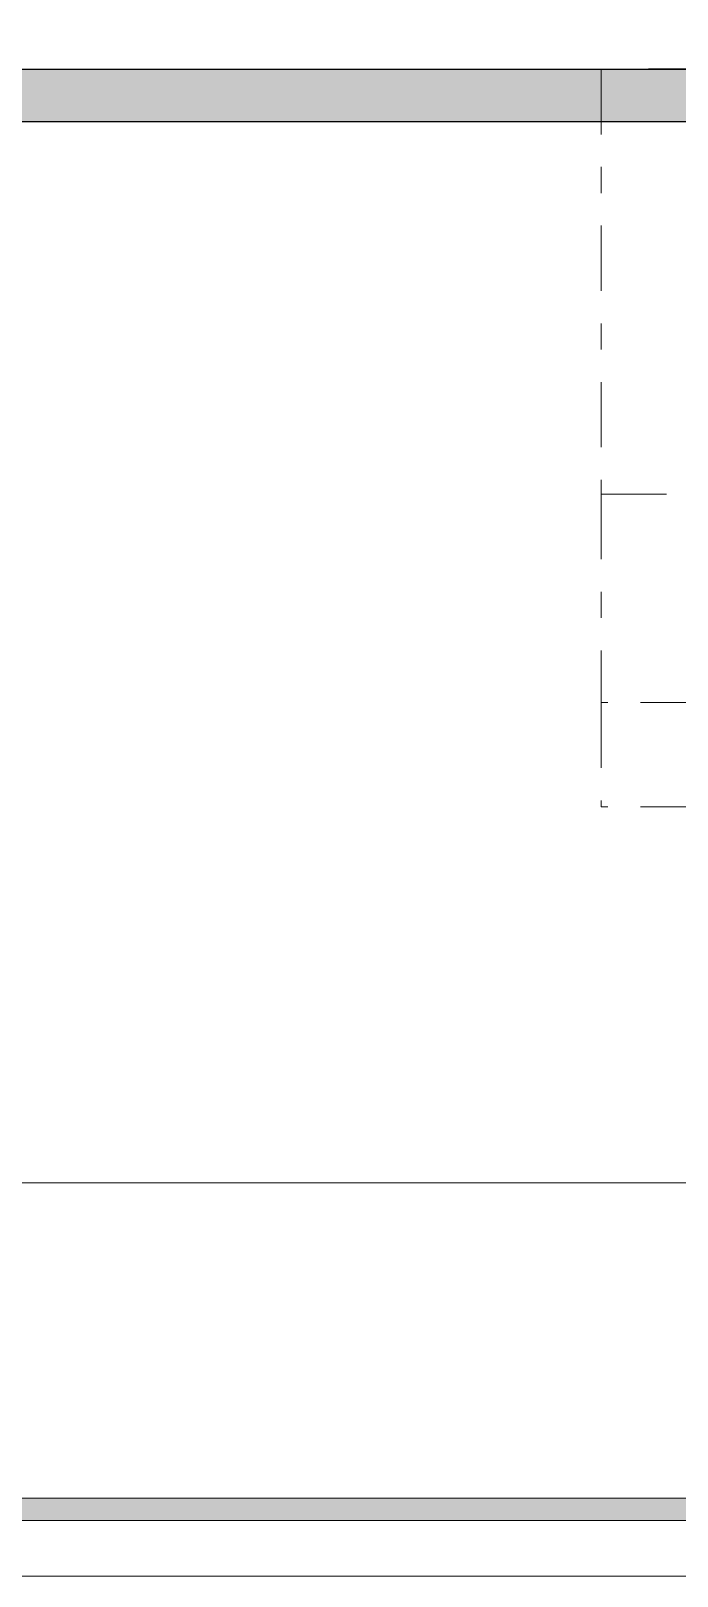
# Model space of a CAD drawing. Header units: metres. Extents: x 294 to 1101, y -498 to -355.
# Drawn here: x 572.47 to 574.95, y -492.8 to -486.87 of the extents above; entities that cross this region are included whole.
import ezdxf

# ---------------------------------------------------------------- set-up
doc = ezdxf.new("R2010")
doc.units = ezdxf.units.M
doc.linetypes.add('DASHDOT2', pattern=[0.5, 0.25, -0.125, 0, -0.125])
for name, color, linetype, lineweight in [('19-JARDINERIA', 80, 'Continuous', 0), ('roof', 16, 'DASHDOT2', 18), ('wall', 7, 'Continuous', 25)]:
    doc.layers.add(name, color=color, linetype=linetype, lineweight=lineweight)

msp = doc.modelspace()

# ---------------------------------------------------------------- hatches: boundary and pattern name
at = {"layer": '19-JARDINERIA'}
h = msp.add_hatch(color=251, dxfattribs=at)
h.paths.add_polyline_path([(536.3734, -492.5826), (585.8948, -492.5826), (585.8948, -457.5761), (536.3734, -457.5761)])
h.paths.add_polyline_path([(536.4588, -492.4972), (585.8094, -492.4972), (585.8094, -457.6615), (536.4588, -457.6615)], flags=16)
at = {"layer": 'wall'}
h = msp.add_hatch(color=256, dxfattribs=at)
h.dxf.hatch_style = 1
h.paths.add_polyline_path([(574.6618, -487.0147), (574.2036, -487.0147), (574.0186, -487.0147), (573.6618, -487.0147), (573.5033, -487.0147), (566.4283, -487.0147), (565.9777, -487.0147), (564.5777, -487.0147), (562.4362, -487.0147), (562.2202, -487.0147), (561.4362, -487.0147), (559.1292, -487.0147), (558.5069, -487.0147), (558.1812, -487.0147), (557.7954, -487.0147), (557.7596, -487.0147), (557.7553, -487.0147), (557.7509, -487.0147), (557.7467, -487.0147), (557.7428, -487.0147), (557.7391, -487.0147), (557.7385, -487.0147), (557.7331, -487.0147), (557.7281, -487.0147), (557.7234, -487.0147), (557.5649, -487.0147), (557.5621, -487.0147), (557.5596, -487.0147), (557.5572, -487.0147), (557.5551, -487.0147), (557.5532, -487.0147), (557.5516, -487.0147), (557.5501, -487.0147), (557.549, -487.0147), (557.5481, -487.0147), (557.5387, -487.0147), (557.5378, -487.0147), (557.5366, -487.0147), (557.5351, -487.0147), (557.5333, -487.0147), (557.5311, -487.0147), (557.5218, -487.0147), (557.521, -487.0147), (557.5199, -487.0147), (557.5184, -487.0147), (557.5165, -487.0147), (557.5143, -487.0147), (557.5118, -487.0147), (557.509, -487.0147), (557.5058, -487.0147), (557.5023, -487.0147), (557.4985, -487.0147), (556.1951, -487.0147), (556.0497, -487.0147), (556.0238, -487.0147), (555.8774, -487.0147), (555.8661, -487.0147), (555.6015, -487.0147), (555.5223, -487.0147), (555.5075, -487.0147), (555.4406, -487.0147), (555.4256, -487.0147), (555.41, -487.0147), (555.2682, -487.0147), (555.1843, -487.0147), (555.0963, -487.0147), (555.0075, -487.0147), (554.991, -487.0147), (554.9412, -487.0147), (554.9184, -487.0147), (554.8293, -487.0147), (554.8124, -487.0147), (554.7405, -487.0147), (554.6525, -487.0147), (554.6356, -487.0147), (554.5489, -487.0147), (554.4636, -487.0147), (554.3964, -487.0147), (554.3148, -487.0147), (554.2357, -487.0147), (554.1594, -487.0147), (554.1461, -487.0147), (554.002, -487.0147), (553.9502, -487.0147), (553.888, -487.0147), (553.83, -487.0147), (553.8251, -487.0147), (553.7739, -487.0147), (553.7275, -487.0147), (553.7113, -487.0147), (553.5728, -487.0147), (553.5411, -487.0147), (553.5217, -487.0147), (553.4718, -487.0147), (553.4569, -487.0147), (553.4395, -487.0147), (553.3121, -487.0147), (553.2112, -487.0147), (553.1909, -487.0147), (553.1503, -487.0147), (553.0982, -487.0147), (553.0765, -487.0147), (552.9694, -487.0147), (552.8699, -487.0147), (552.8217, -487.0147), (552.6202, -487.0147), (551.8041, -487.0147), (551.2315, -487.0147), (550.7061, -487.0147), (545.8506, -487.0147), (545.0027, -487.0147), (545.0027, -487.2147), (574.6618, -487.2147)])
h = msp.add_hatch(color=256, dxfattribs=at)
h.dxf.hatch_style = 1
h.paths.add_polyline_path([(580.7676, -487.2147), (580.7676, -487.0147), (580.4118, -487.0147), (575.4118, -487.0147), (574.6618, -487.0147), (574.6618, -487.2147)])

# ---------------------------------------------------------------- linework, layer by layer
for p, q in [((545.8506, -487.0147), (573.5618, -487.0147)), ((545.8506, -487.0147), (573.5618, -487.0147)), ((551.2315, -487.0147), (583.9309, -487.0147)), ((551.2315, -487.0147), (583.9309, -487.0147)), ((552.6202, -487.0147), (574.6618, -487.0147)), ((565.9777, -487.0147), (573.4618, -487.0147)), ((566.4283, -487.0147), (573.6618, -487.0147)), ((570.9197, -487.0147), (573.4618, -487.0147)), ((572.0036, -487.0147), (573.1384, -487.0147)), ((572.1384, -487.0147), (574.0733, -487.0147)), ((572.7356, -487.0147), (572.7636, -487.0147)), ((572.7636, -487.0147), (572.8036, -487.0147)), ((572.8036, -487.0147), (572.9029, -487.0147)), ((572.8036, -487.0147), (573.4733, -487.0147)), ((572.8036, -487.0147), (574.0733, -487.0147)), ((572.8148, -487.0147), (572.8373, -487.0147)), ((572.8373, -487.0147), (574.2466, -487.0147)), ((572.9029, -487.0147), (573.0002, -487.0147)), ((573.0002, -487.0147), (573.0953, -487.0147)), ((573.0953, -487.0147), (573.1876, -487.0147)), ((573.1384, -487.0147), (573.4733, -487.0147)), ((573.1876, -487.0147), (573.2768, -487.0147)), ((573.2618, -487.0147), (573.2624, -487.0147)), ((573.2624, -487.0147), (573.2641, -487.0147)), ((573.2641, -487.0147), (573.2671, -487.0147)), ((573.2671, -487.0147), (573.2712, -487.0147)), ((573.2712, -487.0147), (573.2765, -487.0147)), ((573.2765, -487.0147), (573.2828, -487.0147)), ((573.2768, -487.0147), (573.3626, -487.0147)), ((573.2828, -487.0147), (573.2903, -487.0147)), ((573.2903, -487.0147), (573.2989, -487.0147)), ((573.2989, -487.0147), (573.3085, -487.0147)), ((573.3085, -487.0147), (573.3191, -487.0147)), ((573.3191, -487.0147), (573.3306, -487.0147)), ((573.3306, -487.0147), (573.3431, -487.0147)), ((573.3431, -487.0147), (573.3564, -487.0147)), ((573.3564, -487.0147), (573.3706, -487.0147)), ((573.3626, -487.0147), (573.4447, -487.0147)), ((573.3706, -487.0147), (573.3854, -487.0147)), ((573.3854, -487.0147), (573.401, -487.0147)), ((573.401, -487.0147), (573.4173, -487.0147)), ((573.4173, -487.0147), (573.434, -487.0147)), ((573.434, -487.0147), (573.4513, -487.0147)), ((573.4447, -487.0147), (573.5227, -487.0147)), ((573.4513, -487.0147), (573.4691, -487.0147)), ((573.4691, -487.0147), (573.4872, -487.0147)), ((573.4733, -487.0147), (573.5033, -487.0147)), ((573.4733, -487.0147), (573.5033, -487.0147)), ((573.4872, -487.0147), (573.5056, -487.0147)), ((573.5033, -487.0147), (574.0733, -487.0147)), ((573.5033, -487.0147), (574.0733, -487.0147)), ((573.5056, -487.0147), (573.5242, -487.0147)), ((573.5227, -487.0147), (573.5963, -487.0147)), ((573.5242, -487.0147), (573.5429, -487.0147)), ((573.5429, -487.0147), (573.5618, -487.0147)), ((573.5618, -487.0147), (574.6618, -487.0147)), ((573.5618, -487.0147), (574.6618, -487.0147)), ((573.5963, -487.0147), (573.6653, -487.0147)), ((573.6618, -487.0147), (574.8436, -487.0147)), ((573.6653, -487.0147), (573.6926, -487.0147)), ((573.6926, -487.0147), (573.7293, -487.0147)), ((573.7293, -487.0147), (573.7881, -487.0147)), ((573.8186, -487.0147), (574.0186, -487.0147)), ((573.8186, -487.0147), (574.0186, -487.0147)), ((573.9618, -487.0147), (574.6618, -487.0147)), ((574.0181, -487.0147), (574.019, -487.0147)), ((574.0181, -487.0147), (574.019, -487.0147)), ((574.0186, -487.0147), (574.5036, -487.0147)), ((574.019, -487.0147), (574.0203, -487.0147)), ((574.019, -487.0147), (574.0204, -487.0147)), ((574.0204, -487.0147), (574.0228, -487.0147)), ((574.0205, -487.0147), (574.0229, -487.0147)), ((574.0228, -487.0147), (574.023, -487.0147)), ((574.0229, -487.0147), (574.0231, -487.0147)), ((574.0237, -487.0147), (574.0259, -487.0147)), ((574.0238, -487.0147), (574.0259, -487.0147)), ((574.0259, -487.0147), (574.0262, -487.0147)), ((574.0259, -487.0147), (574.0279, -487.0147)), ((574.0259, -487.0147), (574.0262, -487.0147)), ((574.0259, -487.0147), (574.0279, -487.0147)), ((574.0279, -487.0147), (574.0298, -487.0147)), ((574.0279, -487.0147), (574.0297, -487.0147)), ((574.0286, -487.0147), (574.0291, -487.0147)), ((574.0287, -487.0147), (574.0291, -487.0147)), ((574.0297, -487.0147), (574.0316, -487.0147)), ((574.0298, -487.0147), (574.0316, -487.0147)), ((574.0313, -487.0147), (574.0318, -487.0147)), ((574.0313, -487.0147), (574.0318, -487.0147)), ((574.0316, -487.0147), (574.0332, -487.0147)), ((574.0316, -487.0147), (574.0332, -487.0147)), ((574.0318, -487.0147), (574.0337, -487.0147)), ((574.0318, -487.0147), (574.0337, -487.0147)), ((574.0332, -487.0147), (574.0346, -487.0147)), ((574.0332, -487.0147), (574.0345, -487.0147)), ((574.0337, -487.0147), (574.0343, -487.0147)), ((574.0337, -487.0147), (574.0343, -487.0147)), ((574.0345, -487.0147), (574.0354, -487.0147)), ((574.0346, -487.0147), (574.0354, -487.0147)), ((574.0354, -487.0147), (574.036, -487.0147)), ((574.0354, -487.0147), (574.036, -487.0147)), ((574.036, -487.0147), (574.0364, -487.0147)), ((574.036, -487.0147), (574.0364, -487.0147)), ((574.0361, -487.0147), (574.0368, -487.0147)), ((574.0361, -487.0147), (574.0368, -487.0147)), ((574.0364, -487.0147), (574.0376, -487.0147)), ((574.0364, -487.0147), (574.0373, -487.0147)), ((574.0373, -487.0147), (574.0376, -487.0147)), ((574.0376, -487.0147), (574.0377, -487.0147)), ((574.0376, -487.0147), (574.0377, -487.0147)), ((574.0377, -487.0147), (574.038, -487.0147)), ((574.0377, -487.0147), (574.0379, -487.0147)), ((574.0379, -487.0147), (574.0382, -487.0147)), ((574.038, -487.0147), (574.0383, -487.0147)), ((574.0382, -487.0147), (574.039, -487.0147)), ((574.0382, -487.0147), (574.0387, -487.0147)), ((574.0382, -487.0147), (574.0389, -487.0147)), ((574.0383, -487.0147), (574.0387, -487.0147)), ((574.0387, -487.0147), (574.0392, -487.0147)), ((574.0387, -487.0147), (574.0392, -487.0147)), ((574.0392, -487.0147), (574.0398, -487.0147)), ((574.0392, -487.0147), (574.0398, -487.0147)), ((574.0398, -487.0147), (574.0405, -487.0147)), ((574.0398, -487.0147), (574.0405, -487.0147)), ((574.0398, -487.0147), (574.0407, -487.0147)), ((574.0399, -487.0147), (574.0407, -487.0147)), ((574.0405, -487.0147), (574.0412, -487.0147)), ((574.0405, -487.0147), (574.0412, -487.0147)), ((574.0407, -487.0147), (574.041, -487.0147)), ((574.0407, -487.0147), (574.041, -487.0147)), ((574.041, -487.0147), (574.0418, -487.0147)), ((574.041, -487.0147), (574.0418, -487.0147)), ((574.0412, -487.0147), (574.042, -487.0147)), ((574.0412, -487.0147), (574.042, -487.0147)), ((574.0413, -487.0147), (574.0421, -487.0147)), ((574.0414, -487.0147), (574.0421, -487.0147)), ((574.0419, -487.0147), (574.0421, -487.0147)), ((574.042, -487.0147), (574.0429, -487.0147)), ((574.042, -487.0147), (574.0428, -487.0147)), ((574.0421, -487.0147), (574.0422, -487.0147)), ((574.0421, -487.0147), (574.0421, -487.0147)), ((574.0421, -487.0147), (574.0422, -487.0147)), ((574.0422, -487.0147), (574.0423, -487.0147)), ((574.0422, -487.0147), (574.0423, -487.0147)), ((574.0422, -487.0147), (574.0422, -487.0147)), ((574.0422, -487.0147), (574.0422, -487.0147)), ((574.0422, -487.0147), (574.0423, -487.0147)), ((574.0423, -487.0147), (574.0423, -487.0147)), ((574.0423, -487.0147), (574.0423, -487.0147)), ((574.0423, -487.0147), (574.0423, -487.0147)), ((574.0423, -487.0147), (574.0424, -487.0147)), ((574.0423, -487.0147), (574.0424, -487.0147)), ((574.0423, -487.0147), (574.0424, -487.0147)), ((574.0424, -487.0147), (574.0426, -487.0147)), ((574.0424, -487.0147), (574.0425, -487.0147)), ((574.0424, -487.0147), (574.0426, -487.0147)), ((574.0426, -487.0147), (574.0428, -487.0147)), ((574.0426, -487.0147), (574.0428, -487.0147)), ((574.0428, -487.0147), (574.0437, -487.0147)), ((574.0428, -487.0147), (574.0429, -487.0147)), ((574.0428, -487.0147), (574.043, -487.0147)), ((574.0429, -487.0147), (574.0437, -487.0147)), ((574.0429, -487.0147), (574.0429, -487.0147)), ((574.043, -487.0147), (574.043, -487.0147)), ((574.043, -487.0147), (574.0431, -487.0147)), ((574.043, -487.0147), (574.0431, -487.0147)), ((574.0431, -487.0147), (574.0431, -487.0147)), ((574.0431, -487.0147), (574.0432, -487.0147)), ((574.0431, -487.0147), (574.0432, -487.0147)), ((574.0431, -487.0147), (574.0431, -487.0147)), ((574.0431, -487.0147), (574.0432, -487.0147)), ((574.0432, -487.0147), (574.0432, -487.0147)), ((574.0432, -487.0147), (574.0433, -487.0147)), ((574.0433, -487.0147), (574.0436, -487.0147)), ((574.0433, -487.0147), (574.0434, -487.0147)), ((574.0433, -487.0147), (574.0434, -487.0147)), ((574.0434, -487.0147), (574.0435, -487.0147)), ((574.0434, -487.0147), (574.0437, -487.0147)), ((574.0434, -487.0147), (574.0435, -487.0147)), ((574.0435, -487.0147), (574.0435, -487.0147)), ((574.0435, -487.0147), (574.0435, -487.0147)), ((574.0435, -487.0147), (574.0438, -487.0147)), ((574.0436, -487.0147), (574.0439, -487.0147)), ((574.0437, -487.0147), (574.0446, -487.0147)), ((574.0437, -487.0147), (574.0445, -487.0147)), ((574.0437, -487.0147), (574.044, -487.0147)), ((574.0439, -487.0147), (574.0443, -487.0147)), ((574.044, -487.0147), (574.044, -487.0147)), ((574.044, -487.0147), (574.0444, -487.0147)), ((574.0441, -487.0147), (574.0442, -487.0147)), ((574.0442, -487.0147), (574.0443, -487.0147)), ((574.0443, -487.0147), (574.0445, -487.0147)), ((574.0443, -487.0147), (574.0443, -487.0147)), ((574.0443, -487.0147), (574.0444, -487.0147)), ((574.0443, -487.0147), (574.0444, -487.0147)), ((574.0444, -487.0147), (574.0446, -487.0147)), ((574.0444, -487.0147), (574.0446, -487.0147)), ((574.0444, -487.0147), (574.0446, -487.0147)), ((574.0445, -487.0147), (574.0733, -487.0147)), ((574.0446, -487.0147), (574.0733, -487.0147)), ((574.0446, -487.0147), (574.0511, -487.0147)), ((574.0489, -487.0147), (574.0557, -487.0147)), ((574.0489, -487.0147), (574.0557, -487.0147)), ((574.05, -487.0147), (574.0652, -487.0147)), ((574.0557, -487.0147), (574.0652, -487.0147)), ((574.0557, -487.0147), (574.0651, -487.0147)), ((574.0651, -487.0147), (574.0689, -487.0147)), ((574.0673, -487.0147), (574.0673, -487.0147)), ((574.0673, -487.0147), (574.0674, -487.0147)), ((574.0673, -487.0147), (574.0673, -487.0147)), ((574.0673, -487.0147), (574.0674, -487.0147)), ((574.0674, -487.0147), (574.0683, -487.0147)), ((574.0674, -487.0147), (574.0683, -487.0147)), ((574.0674, -487.0147), (574.0683, -487.0147)), ((574.0674, -487.0147), (574.0683, -487.0147)), ((574.0674, -487.0147), (574.0674, -487.0147)), ((574.0674, -487.0147), (574.0674, -487.0147)), ((574.0683, -487.0147), (574.0684, -487.0147)), ((574.0683, -487.0147), (574.0684, -487.0147)), ((574.0683, -487.0147), (574.0683, -487.0147)), ((574.0683, -487.0147), (574.0684, -487.0147)), ((574.0683, -487.0147), (574.0684, -487.0147)), ((574.0683, -487.0147), (574.0684, -487.0147)), ((574.0683, -487.0147), (574.0683, -487.0147)), ((574.0683, -487.0147), (574.0683, -487.0147)), ((574.0684, -487.0147), (574.0684, -487.0147)), ((574.0684, -487.0147), (574.0684, -487.0147)), ((574.0684, -487.0147), (574.0685, -487.0147)), ((574.0684, -487.0147), (574.0684, -487.0147)), ((574.0684, -487.0147), (574.0684, -487.0147)), ((574.0685, -487.0147), (574.0685, -487.0147)), ((574.0685, -487.0147), (574.0686, -487.0147)), ((574.0686, -487.0147), (574.0686, -487.0147)), ((574.0686, -487.0147), (574.0687, -487.0147)), ((574.0687, -487.0147), (574.0687, -487.0147)), ((574.0687, -487.0147), (574.0688, -487.0147)), ((574.0687, -487.0147), (574.0687, -487.0147)), ((574.0687, -487.0147), (574.0688, -487.0147)), ((574.0687, -487.0147), (574.0687, -487.0147)), ((574.0687, -487.0147), (574.0687, -487.0147)), ((574.0687, -487.0147), (574.0688, -487.0147)), ((574.0687, -487.0147), (574.0688, -487.0147)), ((574.0688, -487.0147), (574.0733, -487.0147)), ((574.0688, -487.0147), (574.0733, -487.0147)), ((574.0688, -487.0147), (574.0733, -487.0147)), ((574.0688, -487.0147), (574.0733, -487.0147)), ((574.0689, -487.0147), (574.0733, -487.0147)), ((574.0733, -487.0147), (574.0733, -487.0147)), ((574.2036, -487.0147), (574.5036, -487.0147)), ((574.2036, -487.0147), (574.8436, -487.0147)), ((574.6618, -487.0147), (574.8436, -487.0147)), ((576.0436, -487.0147), (574.8436, -487.0147))]:
    msp.add_line(p, q)
at = {"layer": '19-JARDINERIA', "color": 251}
msp.add_line((541.4245, -491.2875), (585.8094, -491.2875), dxfattribs=at)
for points in [[(536.16, -492.7961), (586.1082, -492.7961), (586.1082, -457.3627), (536.16, -457.3627)], [(536.3734, -492.5826), (585.8948, -492.5826), (585.8948, -457.5761), (536.3734, -457.5761)], [(536.4588, -492.4972), (585.8094, -492.4972), (585.8094, -457.6615), (536.4588, -457.6615)]]:
    msp.add_lwpolyline(points, close=True, dxfattribs=at)
at = {"layer": 'roof'}
for p, q in [((574.6618, -487.0147), (574.6618, -488.6447)), ((574.6618, -488.6447), (574.6618, -489.4447)), ((574.6618, -488.6447), (575.0618, -488.6447)), ((574.6618, -489.4447), (574.6618, -489.8447)), ((575.0618, -489.4447), (574.6618, -489.4447)), ((575.0618, -489.8447), (574.6618, -489.8447))]:
    msp.add_line(p, q, dxfattribs=at)
at = {"layer": 'wall'}
msp.add_line((545.0027, -487.2147), (585.1201, -487.2147), dxfattribs=at)

doc.saveas('drawing.dxf')
